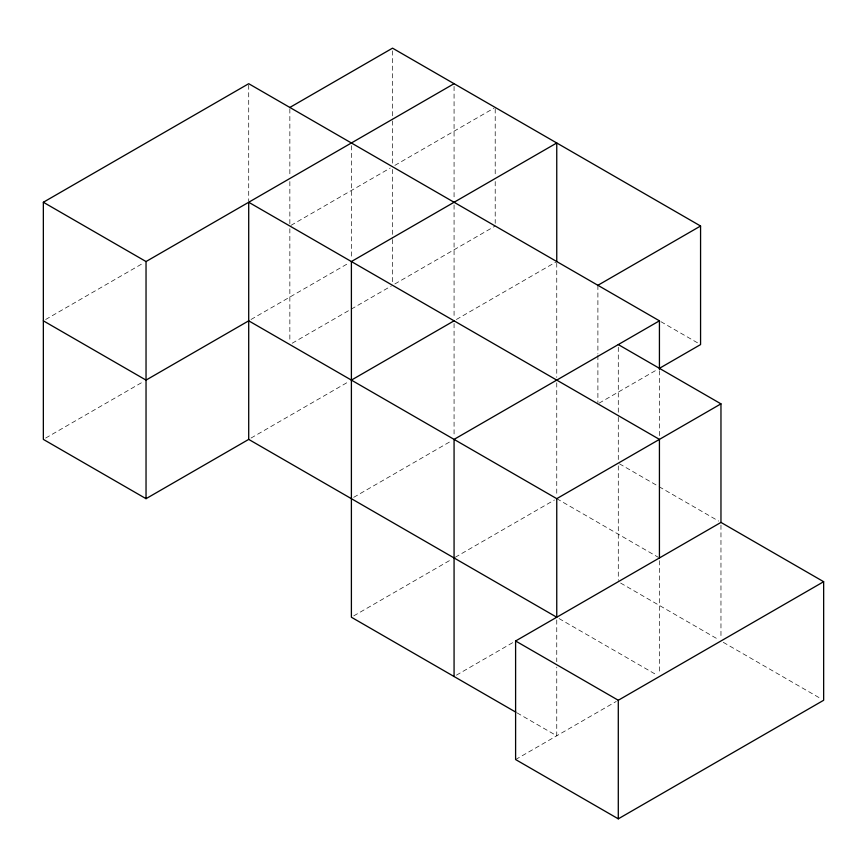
<?xml version="1.0" encoding="UTF-8"?>
<svg xmlns="http://www.w3.org/2000/svg" width="867" height="867" viewBox="0 0 867 867"><rect width="100%" height="100%" fill="white"/><g stroke="black" fill="none" stroke-linecap="round" stroke-linejoin="round"><path stroke-width="0.65" stroke-dasharray="4.33 3.25" d="M45.68 319.479L143.694 262.896M291.019 225.344L390.193 168.079M394.864 165.38L494.038 108.126M45.68 438.041L143.694 381.458M251.04 319.479L349.054 262.896M292.179 343.234L391.364 285.969M394.864 283.953L495.209 226.016M251.04 438.041L349.054 381.458M456.4 319.479L556.755 261.541M353.725 497.322L451.74 440.739M599.054 403.188L657.403 369.505M353.725 615.884L451.74 559.302M455.24 557.275L554.414 500.021M456.4 675.165L513.578 642.165M515.605 759.546L616.253 701.446M660.903 321.679L698.238 343.234M619.461 463.812L657.966 486.04M659.126 486.723L718.635 521.078M556.755 498.666L658.259 557.275M620.62 583.058L718.635 639.64M723.306 642.339L821.32 698.921M559.085 618.583L657.099 675.165M517.079 712.891L556.755 735.801L556.755 667.081M720.965 525.12L720.965 638.296M659.429 370.675L659.429 438.041M659.429 560.646L659.429 673.822M618.29 347.266L618.29 415.987M618.29 417.33L618.29 460.442M618.29 465.839L618.29 580.359M597.894 285.297L597.894 354.007M597.894 355.362L597.894 402.516M556.755 262.896L556.755 377.416M556.755 382.802L556.755 495.978M556.755 619.927L556.755 661.694M495.209 108.798L495.209 176.164M495.209 181.55L495.209 223.318M454.07 86.397L454.07 199.573M454.07 204.959L454.07 318.135M454.07 323.521L454.07 436.697M392.534 50.86L392.534 119.57M392.534 120.925L392.534 166.735M392.534 169.423L392.534 238.143M392.534 239.487L392.534 282.599M351.395 145.678L351.395 258.854M289.849 108.798L289.849 176.164M289.849 181.55L289.849 224.661M289.849 228.704L289.849 341.88M248.71 85.042L248.71 200.916"/><path stroke-width="1.3" d="M720.965 522.422L823.65 581.703L823.65 700.265L618.29 818.838L515.605 759.546L515.605 640.984L720.965 522.422L720.965 403.859L556.755 498.666L556.755 617.239L248.71 439.396L146.035 498.677L43.35 439.396L43.35 202.26L248.71 83.698L659.429 320.823L659.429 369.331M289.849 107.454L392.534 48.162L700.569 226.016L700.569 344.578L659.733 368.161M43.35 202.26L146.035 261.541L454.07 83.698M351.395 380.104L454.07 320.823M597.894 285.297L700.569 226.016M659.429 320.823L454.07 439.385L454.07 676.52M515.605 640.984L618.29 700.265L823.65 581.703M618.29 344.578L720.965 403.859M556.755 498.666L248.71 320.823L146.035 380.104L43.35 320.823M515.908 712.219L351.395 617.239L351.395 261.541L556.755 142.979L556.755 261.541M659.429 557.958L659.429 439.385L248.71 202.26L248.71 439.396M618.29 700.265L618.29 818.838M146.035 261.541L146.035 498.677"/></g></svg>
